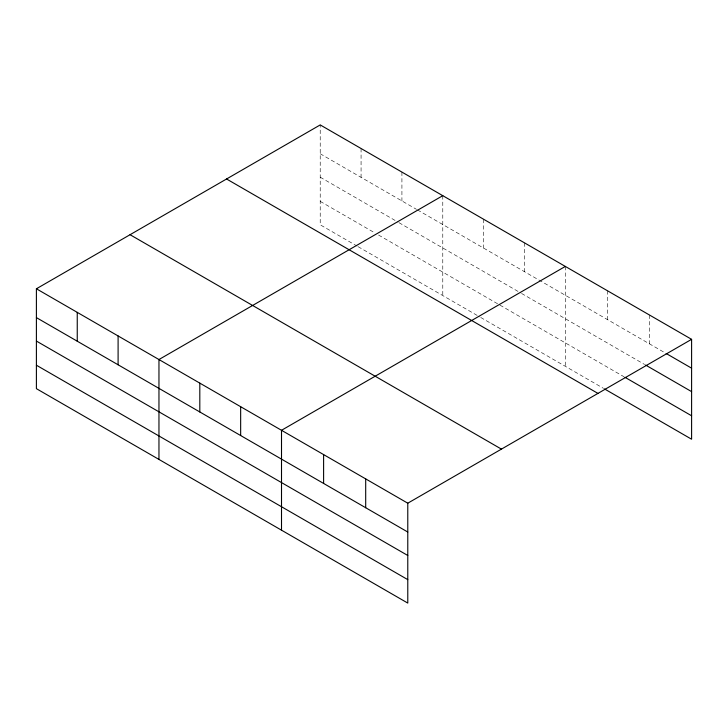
<?xml version="1.0" encoding="UTF-8"?>
<svg xmlns="http://www.w3.org/2000/svg" width="728" height="728" viewBox="0 0 728 728"><rect width="100%" height="100%" fill="white"/><g stroke="black" fill="none" stroke-linecap="round" stroke-linejoin="round"><path stroke-width="0.55" stroke-dasharray="3.64 2.73" d="M320.22 153.763L416.516 209.355M417.49 209.919L665.174 352.916M320.22 177.204L398.034 222.131M399.008 222.695L520.593 292.884M521.557 293.448L644.617 364.491M320.22 201.365L374.692 232.805M378.578 235.053L624.06 376.786M357.184 246.146L320.22 224.806L320.22 124.916M358.158 246.71L479.734 316.898M480.708 317.463L603.503 388.361M649.513 315.033L649.513 343.871M607.425 290.736L607.425 319.574M565.328 266.43L565.328 366.321M524.479 242.843L524.479 271.69M483.629 219.264L483.629 248.102M442.779 195.677L442.779 295.559M401.92 172.09L401.92 200.928M361.07 148.503L361.07 177.341"/><path stroke-width="1.09" d="M36.4 288.779L407.78 503.194L407.78 603.084L36.4 388.67L36.4 288.779L320.22 124.916L691.6 339.33L691.6 439.221L604.486 388.925M442.779 195.677L158.959 359.532L158.959 459.423M565.328 266.43L281.509 430.294L281.509 530.184M407.78 503.194L691.6 339.33M666.147 353.48L691.6 368.177M645.59 365.056L691.6 391.619M625.043 377.35L691.6 415.779M226.563 178.988L597.943 393.402M130.057 234.707L501.437 449.121M36.4 317.617L407.78 532.032M36.4 341.068L407.78 555.482M36.4 365.219L407.78 579.634M365.693 478.897L365.693 507.735M323.605 454.591L323.605 483.438M240.659 406.706L240.659 435.553M199.809 383.119L199.809 411.966M118.1 335.954L118.1 364.792M77.25 312.367L77.25 341.204"/></g></svg>
